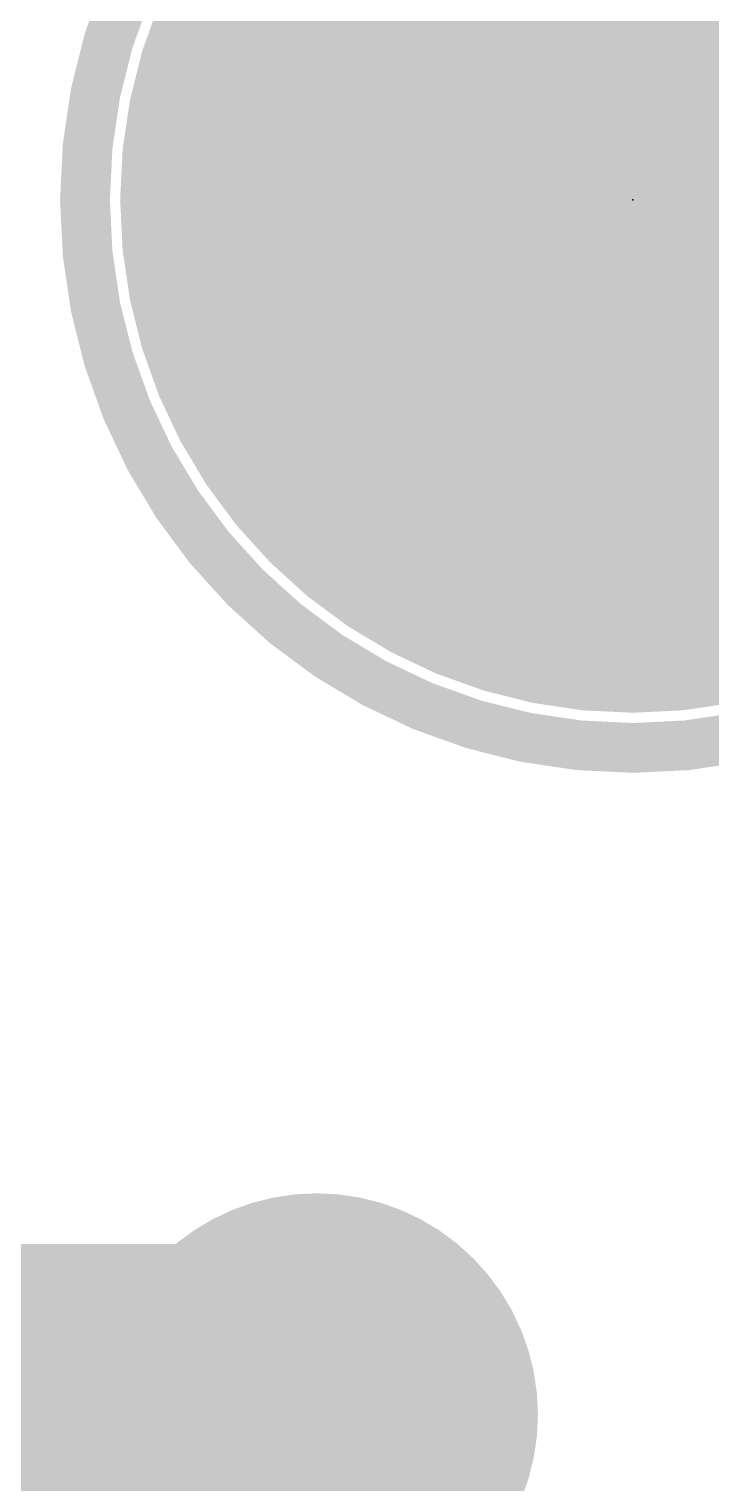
# Model space of a CAD drawing. Extents: x -0.3 to 20.4, y -13.3 to 21.5.
# Drawn here: x 13.65 to 16.39, y 12.71 to 18.54 of the extents above; entities that cross this region are included whole.
import ezdxf

# ---------------------------------------------------------------- set-up
doc = ezdxf.new("R2010")
doc.units = 0
for name, color, linetype in [('16', 132, 'CONTINUOUS'), ('17', 110, 'CONTINUOUS'), ('21', 40, 'CONTINUOUS'), ('23', 53, 'CONTINUOUS'), ('30', 253, 'CONTINUOUS'), ('32', 253, 'CONTINUOUS')]:
    doc.layers.add(name, color=color, linetype=linetype)

# ---------------------------------------------------------------- blocks, each defined once
blk = doc.blocks.new('ROUNDP')
at = {"const_width": 0.5}
blk.add_lwpolyline([(0, -0.25, 1), (0, 0.25, 1), (0, -0.25)], format="xyb", dxfattribs=at)
blk = doc.blocks.new('RECT')
blk.add_solid([(-0.5, -0.5), (0.5, -0.5), (-0.5, 0.5), (0.5, 0.5)])

msp = doc.modelspace()

# ---------------------------------------------------------------- linework, layer by layer
at = {"layer": '16', "const_width": 0.3048}
msp.add_lwpolyline([(14.8082, 12.9794), (13.2842, 12.9794)], dxfattribs=at)
at = {"layer": '16', "const_width": 0.1524}
msp.add_lwpolyline([(14.8082, 12.9032, 1), (14.8082, 13.0556)], format="xyb", dxfattribs=at)
at = {"layer": '21', "const_width": 0.2}
msp.add_lwpolyline([(16.0782, 15.6562, 1), (16.0782, 20.0562, 1), (16.0782, 15.6562)], format="xyb", dxfattribs=at)
at = {"layer": '23'}
msp.add_point((16.0782, 17.8562), dxfattribs=at)

# ---------------------------------------------------------------- block references
at = {"layer": '16', "xscale": 1.27, "yscale": 2.032, "rotation": 90}
msp.add_blockref('RECT', (13.2842, 12.9794), dxfattribs=at)
at = {"layer": '17'}
for p, xscale, yscale, rotation in [((16.0782, 17.8562), 4.016, 4.016, 180), ((16.0782, 17.8562), 4.016, 4.016, 180), ((14.8082, 12.9794), 1.6764, 1.6764, 270), ((14.8082, 12.9794), 1.6764, 1.6764, 270)]:
    msp.add_blockref('ROUNDP', p, dxfattribs=dict(at, xscale=xscale, yscale=yscale, rotation=rotation))
at = {"layer": '30'}
for name, p, xscale, yscale, rotation in [('ROUNDP', (16.0782, 17.8562), 4.1176, 4.1176, 180), ('ROUNDP', (14.8082, 12.9794), 1.778, 1.778, 270), ('RECT', (13.2842, 12.9794), 1.3716, 2.1336, 90)]:
    msp.add_blockref(name, p, dxfattribs=dict(at, xscale=xscale, yscale=yscale, rotation=rotation))
at = {"layer": '32', "xscale": 1.27, "yscale": 2.032, "rotation": 90}
msp.add_blockref('RECT', (13.2842, 12.9794), dxfattribs=at)

doc.saveas('drawing.dxf')
